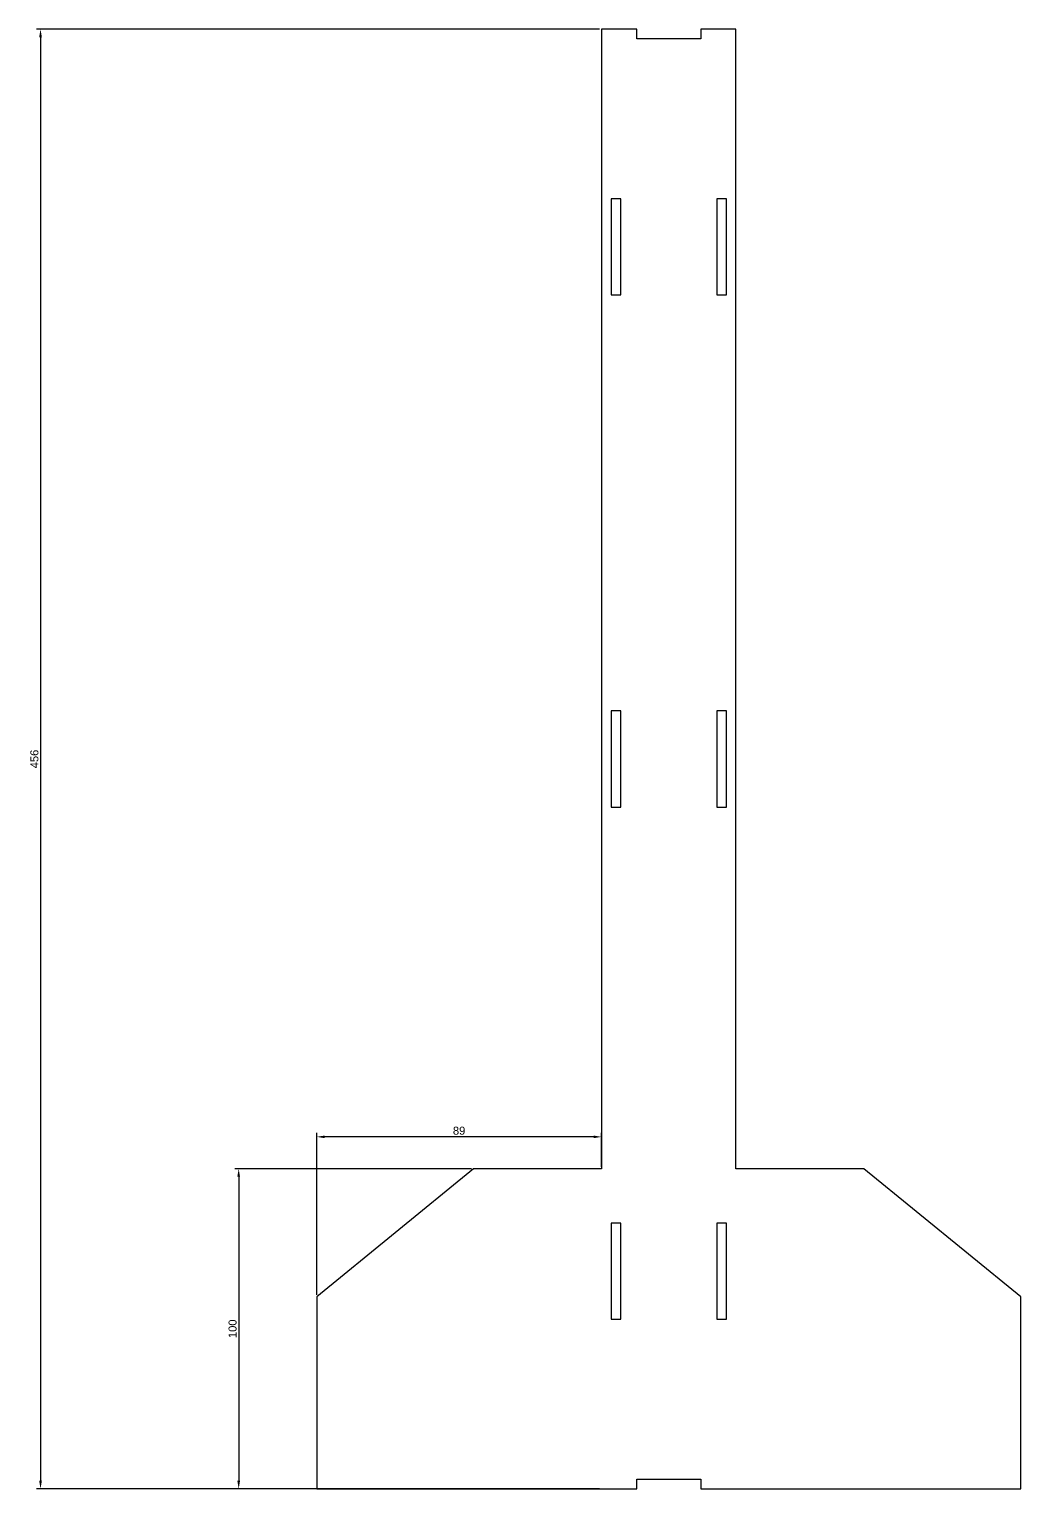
# Model space of a CAD drawing. Header units: millimetres. Extents: x 3605 to 6118, y -778 to 2197.
# Drawn here: x 4373.8 to 4683.6, y 146.9 to 602.9 of the extents above; entities that cross this region are included whole.
import ezdxf

# ---------------------------------------------------------------- set-up
doc = ezdxf.new("R2010")
doc.units = ezdxf.units.MM
doc.styles.get("Standard").update_dxf_attribs({"font": 'arial.ttf'})
doc.dimstyles.new('ISO-25', dxfattribs={"dimtxt": 2.5, "dimasz": 2.5, "dimexe": 1.25, "dimexo": 0.625, "dimtad": 1, "dimtxsty": 'Standard', "dimcen": 2.5, "dimadec": 0, "dimazin": 0, "dimtfac": 1, "dimtmove": 0, "dimatfit": 3, "dimfxl": 1, "dimarcsym": 0})

# ---------------------------------------------------------------- blocks, each defined once
blk = doc.blocks.new('*D28')
at = {"color": 0, "lineweight": -2, "transparency": 16777216}
for p, q in [((4552, 602.85), (4376.08, 602.85)), ((4377.33, 600.35), (4377.33, 149.35)), ((4552, 146.85), (4376.08, 146.85))]:
    blk.add_line(p, q, dxfattribs=at)
at = {"color": 0, "transparency": 16777216}
for points in [[(4376.92, 600.35), (4377.75, 600.35), (4377.33, 602.85)], [(4376.92, 149.35), (4377.75, 149.35), (4377.33, 146.85)]]:
    blk.add_solid(points, dxfattribs=at)
at = {"layer": 'Defpoints', "color": 0, "transparency": 16777216}
for p in [(4552.62, 602.85), (4377.33, 146.85), (4552.62, 146.85)]:
    blk.add_point(p, dxfattribs=at)
at = {"color": 0, "transparency": 16777216, "insert": (4375.43, 374.85), "char_height": 2.5, "attachment_point": 5, "rotation": 90}
blk.add_mtext('456', dxfattribs=at)
blk = doc.blocks.new('*D37')
at = {"color": 0, "lineweight": -2, "transparency": 16777216}
for p, q in [((4463.62, 207.48), (4463.62, 258.06)), ((4550.12, 256.81), (4466.12, 256.81)), ((4552.62, 247.48), (4552.62, 258.06))]:
    blk.add_line(p, q, dxfattribs=at)
at = {"color": 0, "transparency": 16777216}
for points in [[(4466.12, 257.22), (4466.12, 256.39), (4463.62, 256.81)], [(4550.12, 257.22), (4550.12, 256.39), (4552.62, 256.81)]]:
    blk.add_solid(points, dxfattribs=at)
at = {"layer": 'Defpoints', "color": 0, "transparency": 16777216}
for p in [(4463.62, 256.81), (4552.62, 246.85), (4463.62, 206.85)]:
    blk.add_point(p, dxfattribs=at)
at = {"color": 0, "transparency": 16777216, "insert": (4508.12, 258.71), "char_height": 2.5, "attachment_point": 5}
blk.add_mtext('89', dxfattribs=at)
blk = doc.blocks.new('*D38')
at = {"color": 0, "lineweight": -2, "transparency": 16777216}
for p, q in [((4512, 246.85), (4438, 246.85)), ((4439.25, 244.35), (4439.25, 149.35)), ((4513, 146.85), (4438, 146.85))]:
    blk.add_line(p, q, dxfattribs=at)
at = {"color": 0, "transparency": 16777216}
for points in [[(4438.83, 244.35), (4439.67, 244.35), (4439.25, 246.85)], [(4438.83, 149.35), (4439.67, 149.35), (4439.25, 146.85)]]:
    blk.add_solid(points, dxfattribs=at)
at = {"layer": 'Defpoints', "color": 0, "transparency": 16777216}
for p in [(4512.62, 246.85), (4439.25, 146.85), (4513.62, 146.85)]:
    blk.add_point(p, dxfattribs=at)
at = {"color": 0, "transparency": 16777216, "insert": (4437.35, 196.85), "char_height": 2.5, "attachment_point": 5, "rotation": 90}
blk.add_mtext('100', dxfattribs=at)

msp = doc.modelspace()

# ---------------------------------------------------------------- linework, layer by layer
at = {"color": 7, "linetype": 'Continuous', "lineweight": 25}
for p, q in [((4552.62, 602.853), (4552.62, 246.853)), ((4563.62, 602.853), (4552.62, 602.853)), ((4563.62, 599.853), (4563.62, 602.853)), ((4583.62, 602.853), (4583.62, 599.853)), ((4594.62, 602.853), (4583.62, 602.853)), ((4594.62, 246.853), (4594.62, 602.853)), ((4583.62, 599.853), (4563.62, 599.853)), ((4558.62, 549.853), (4555.62, 549.853)), ((4555.62, 549.853), (4555.62, 519.853)), ((4558.62, 519.853), (4558.62, 549.853)), ((4591.62, 549.853), (4588.62, 549.853)), ((4588.62, 549.853), (4588.62, 519.853)), ((4591.62, 519.853), (4591.62, 549.853)), ((4555.62, 519.853), (4558.62, 519.853)), ((4588.62, 519.853), (4591.62, 519.853)), ((4558.62, 389.853), (4555.62, 389.853)), ((4555.62, 389.853), (4555.62, 359.853)), ((4558.62, 359.853), (4558.62, 389.853)), ((4591.62, 389.853), (4588.62, 389.853)), ((4588.62, 389.853), (4588.62, 359.853)), ((4591.62, 359.853), (4591.62, 389.853)), ((4555.62, 359.853), (4558.62, 359.853)), ((4588.62, 359.853), (4591.62, 359.853)), ((4512.62, 246.853), (4463.62, 206.853)), ((4552.62, 246.853), (4512.62, 246.853)), ((4634.62, 246.853), (4594.62, 246.853)), ((4683.62, 206.853), (4634.62, 246.853)), ((4558.62, 229.853), (4555.62, 229.853)), ((4555.62, 229.853), (4555.62, 199.853)), ((4558.62, 199.853), (4558.62, 229.853)), ((4591.62, 229.853), (4588.62, 229.853)), ((4588.62, 229.853), (4588.62, 199.853)), ((4591.62, 199.853), (4591.62, 229.853)), ((4463.62, 206.853), (4463.62, 146.853)), ((4683.62, 146.853), (4683.62, 206.853)), ((4555.62, 199.853), (4558.62, 199.853)), ((4588.62, 199.853), (4591.62, 199.853)), ((4463.62, 146.853), (4563.62, 146.853)), ((4563.62, 149.853), (4583.62, 149.853)), ((4563.62, 146.853), (4563.62, 149.853)), ((4583.62, 149.853), (4583.62, 146.853)), ((4583.62, 146.853), (4683.62, 146.853))]:
    msp.add_line(p, q, dxfattribs=at)

# ---------------------------------------------------------------- dimensions: what is measured, and where the dimension line sits
for base, p1, p2, picture, middle in [((4377.334, 146.853), (4552.62, 602.853), (4552.62, 146.853), '*D28', (4375.432, 374.853)), ((4439.251, 146.853), (4512.62, 246.853), (4513.62, 146.853), '*D38', (4437.35, 196.853))]:
    dim = msp.add_linear_dim(base=base, p1=p1, p2=p2, angle=90, dimstyle='ISO-25')
    dim.commit()
    dim.dimension.update_dxf_attribs({"geometry": picture, "text_midpoint": middle})
dim = msp.add_linear_dim(base=(4463.62, 256.807), p1=(4552.62, 246.853), p2=(4463.62, 206.853), dimstyle='ISO-25')
dim.commit()
dim.dimension.update_dxf_attribs({"geometry": '*D37', "text_midpoint": (4508.12, 258.708)})

doc.saveas('drawing.dxf')
